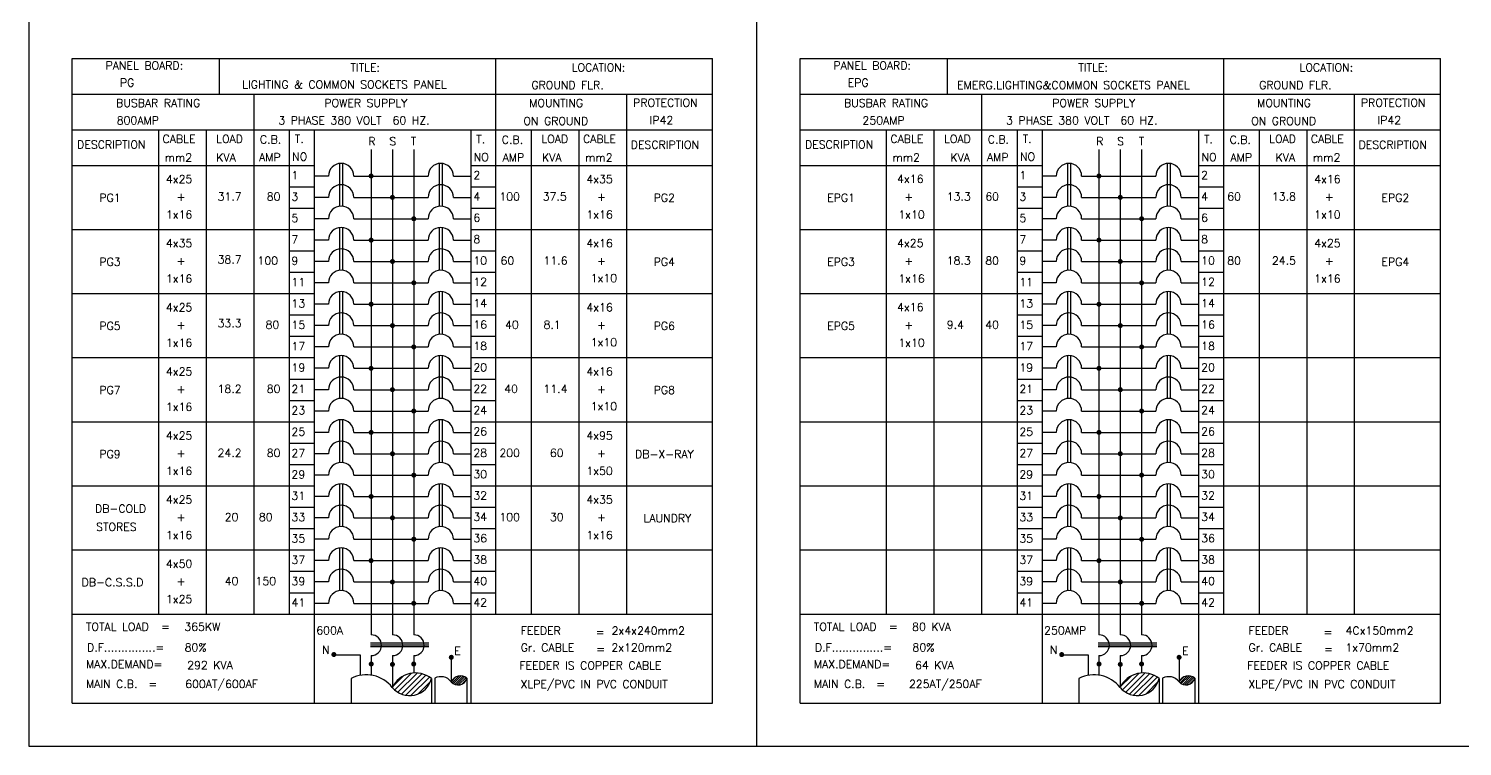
# Model space of a CAD drawing. Extents: x -48791.4 to -48720.5, y 47684.4 to 47755.7.
# Drawn here: x -48791.39 to -48744.85, y 47684.43 to 47707.7 of the extents above; entities that cross this region are included whole.
import ezdxf

# ---------------------------------------------------------------- set-up
doc = ezdxf.new("R2010")
doc.units = 0
doc.header["$MEASUREMENT"] = 0
doc.layers.get('0').update_dxf_attribs({"linetype": 'CONTINUOUS'})
for name, color, linetype in [('BORDER', 4, 'CONTINUOUS'), ('E-LINE', 3, 'CONTINUOUS'), ('E-TABLE', 3, 'CONTINUOUS'), ('E-TEXT', 4, 'CONTINUOUS')]:
    doc.layers.add(name, color=color, linetype=linetype)
doc.styles.add('ROMANS', font='ROMANS.shx', dxfattribs={"height": 0.4})

msp = doc.modelspace()

# ---------------------------------------------------------------- linework, layer by layer
at = {"color": 1}
for p, q in [((-48779.568, 47686.365), (-48779.228, 47686.706)), ((-48779.502, 47686.254), (-48778.961, 47686.796)), ((-48779.401, 47686.179), (-48778.775, 47686.804)), ((-48779.282, 47686.121), (-48778.623, 47686.78)), ((-48779.144, 47686.082), (-48778.491, 47686.735)), ((-48777.637, 47686.489), (-48777.42, 47686.705)), ((-48777.596, 47686.459), (-48777.346, 47686.709)), ((-48777.549, 47686.435), (-48777.285, 47686.699)), ((-48777.494, 47686.42), (-48777.233, 47686.681)), ((-48755.941, 47686.365), (-48755.6, 47686.706)), ((-48755.874, 47686.254), (-48755.333, 47686.796)), ((-48755.773, 47686.179), (-48755.148, 47686.804)), ((-48755.655, 47686.121), (-48754.995, 47686.78)), ((-48755.516, 47686.082), (-48754.863, 47686.735)), ((-48754.009, 47686.489), (-48753.793, 47686.705)), ((-48753.969, 47686.459), (-48753.718, 47686.709)), ((-48753.921, 47686.435), (-48753.657, 47686.699)), ((-48753.866, 47686.42), (-48753.605, 47686.681)), ((-48778.977, 47686.073), (-48778.376, 47686.673)), ((-48778.749, 47686.123), (-48778.342, 47686.531)), ((-48777.663, 47686.533), (-48777.527, 47686.669)), ((-48777.427, 47686.416), (-48777.186, 47686.656)), ((-48777.336, 47686.436), (-48777.173, 47686.599)), ((-48755.349, 47686.073), (-48754.748, 47686.673)), ((-48755.122, 47686.123), (-48754.714, 47686.531)), ((-48754.036, 47686.533), (-48753.899, 47686.669)), ((-48753.799, 47686.416), (-48753.559, 47686.656)), ((-48753.708, 47686.436), (-48753.545, 47686.599))]:
    msp.add_line(p, q, dxfattribs=at)
at = {"layer": 'BORDER', "color": 1}
for p, q in [((-48791.386, 47755.657), (-48791.386, 47684.427)), ((-48767.758, 47755.657), (-48767.758, 47684.427)), ((-48791.386, 47684.427), (-48720.503, 47684.427))]:
    msp.add_line(p, q, dxfattribs=at)
at = {"layer": 'E-LINE', "color": 4}
for p, q in [((-48780.27, 47703.78), (-48780.27, 47688.042)), ((-48779.577, 47703.78), (-48779.577, 47688.042)), ((-48778.884, 47703.78), (-48778.884, 47688.042)), ((-48756.642, 47703.78), (-48756.642, 47688.042)), ((-48755.949, 47703.78), (-48755.949, 47688.042)), ((-48755.256, 47703.78), (-48755.256, 47688.042)), ((-48781.291, 47703.335), (-48781.291, 47701.949)), ((-48781.195, 47703.335), (-48781.195, 47701.949)), ((-48778.057, 47703.335), (-48778.057, 47701.949)), ((-48777.961, 47703.335), (-48777.961, 47701.949)), ((-48757.663, 47703.335), (-48757.663, 47701.949)), ((-48757.567, 47703.335), (-48757.567, 47701.949)), ((-48754.429, 47703.335), (-48754.429, 47701.949)), ((-48754.333, 47703.335), (-48754.333, 47701.949)), ((-48781.654, 47702.924), (-48782.118, 47702.924)), ((-48780.831, 47702.924), (-48778.42, 47702.924)), ((-48777.597, 47702.924), (-48777.036, 47702.924)), ((-48758.026, 47702.924), (-48758.49, 47702.924)), ((-48757.204, 47702.924), (-48754.792, 47702.924)), ((-48753.97, 47702.924), (-48753.408, 47702.924)), ((-48781.654, 47702.231), (-48782.118, 47702.231)), ((-48780.831, 47702.231), (-48778.42, 47702.231)), ((-48777.597, 47702.231), (-48777.036, 47702.231)), ((-48758.026, 47702.231), (-48758.49, 47702.231)), ((-48757.204, 47702.231), (-48754.792, 47702.231)), ((-48753.97, 47702.231), (-48753.408, 47702.231)), ((-48781.654, 47701.538), (-48782.118, 47701.538)), ((-48781.291, 47701.256), (-48781.291, 47699.87)), ((-48781.195, 47701.256), (-48781.195, 47699.87)), ((-48780.831, 47701.538), (-48778.42, 47701.538)), ((-48778.057, 47701.256), (-48778.057, 47699.87)), ((-48777.961, 47701.256), (-48777.961, 47699.87)), ((-48777.597, 47701.538), (-48777.036, 47701.538)), ((-48758.026, 47701.538), (-48758.49, 47701.538)), ((-48757.663, 47701.256), (-48757.663, 47699.87)), ((-48757.567, 47701.256), (-48757.567, 47699.87)), ((-48757.204, 47701.538), (-48754.792, 47701.538)), ((-48754.429, 47701.256), (-48754.429, 47699.87)), ((-48754.333, 47701.256), (-48754.333, 47699.87)), ((-48753.97, 47701.538), (-48753.408, 47701.538)), ((-48781.654, 47700.845), (-48782.118, 47700.845)), ((-48780.831, 47700.845), (-48778.42, 47700.845)), ((-48777.597, 47700.845), (-48777.036, 47700.845)), ((-48758.026, 47700.845), (-48758.49, 47700.845)), ((-48757.204, 47700.845), (-48754.792, 47700.845)), ((-48753.97, 47700.845), (-48753.408, 47700.845)), ((-48781.654, 47700.152), (-48782.118, 47700.152)), ((-48780.831, 47700.152), (-48778.42, 47700.152)), ((-48777.597, 47700.152), (-48777.036, 47700.152)), ((-48758.026, 47700.152), (-48758.49, 47700.152)), ((-48757.204, 47700.152), (-48754.792, 47700.152)), ((-48753.97, 47700.152), (-48753.408, 47700.152)), ((-48781.654, 47699.459), (-48782.118, 47699.459)), ((-48780.831, 47699.459), (-48778.42, 47699.459)), ((-48777.597, 47699.459), (-48777.036, 47699.459)), ((-48758.026, 47699.459), (-48758.49, 47699.459)), ((-48757.204, 47699.459), (-48754.792, 47699.459)), ((-48753.97, 47699.459), (-48753.408, 47699.459)), ((-48781.291, 47699.177), (-48781.291, 47697.791)), ((-48781.195, 47699.177), (-48781.195, 47697.791)), ((-48778.057, 47699.177), (-48778.057, 47697.791)), ((-48777.961, 47699.177), (-48777.961, 47697.791)), ((-48757.663, 47699.177), (-48757.663, 47697.791)), ((-48757.567, 47699.177), (-48757.567, 47697.791)), ((-48754.429, 47699.177), (-48754.429, 47697.791)), ((-48754.333, 47699.177), (-48754.333, 47697.791)), ((-48781.654, 47698.766), (-48782.118, 47698.766)), ((-48780.831, 47698.766), (-48778.42, 47698.766)), ((-48777.597, 47698.766), (-48777.036, 47698.766)), ((-48758.026, 47698.766), (-48758.49, 47698.766)), ((-48757.204, 47698.766), (-48754.792, 47698.766)), ((-48753.97, 47698.766), (-48753.408, 47698.766)), ((-48781.654, 47698.073), (-48782.118, 47698.073)), ((-48780.831, 47698.073), (-48778.42, 47698.073)), ((-48777.597, 47698.073), (-48777.036, 47698.073)), ((-48758.026, 47698.073), (-48758.49, 47698.073)), ((-48757.204, 47698.073), (-48754.792, 47698.073)), ((-48753.97, 47698.073), (-48753.408, 47698.073)), ((-48781.654, 47697.38), (-48782.118, 47697.38)), ((-48781.291, 47697.098), (-48781.291, 47695.712)), ((-48781.195, 47697.098), (-48781.195, 47695.712)), ((-48780.831, 47697.38), (-48778.42, 47697.38)), ((-48778.057, 47697.098), (-48778.057, 47695.712)), ((-48777.961, 47697.098), (-48777.961, 47695.712)), ((-48777.597, 47697.38), (-48777.036, 47697.38)), ((-48758.026, 47697.38), (-48758.49, 47697.38)), ((-48757.663, 47697.098), (-48757.663, 47695.712)), ((-48757.567, 47697.098), (-48757.567, 47695.712)), ((-48757.204, 47697.38), (-48754.792, 47697.38)), ((-48754.429, 47697.098), (-48754.429, 47695.712)), ((-48754.333, 47697.098), (-48754.333, 47695.712)), ((-48753.97, 47697.38), (-48753.408, 47697.38)), ((-48781.654, 47696.687), (-48782.118, 47696.687)), ((-48780.831, 47696.687), (-48778.42, 47696.687)), ((-48777.597, 47696.687), (-48777.036, 47696.687)), ((-48758.026, 47696.687), (-48758.49, 47696.687)), ((-48757.204, 47696.687), (-48754.792, 47696.687)), ((-48753.97, 47696.687), (-48753.408, 47696.687)), ((-48781.654, 47695.994), (-48782.118, 47695.994)), ((-48780.831, 47695.994), (-48778.42, 47695.994)), ((-48777.597, 47695.994), (-48777.036, 47695.994)), ((-48758.026, 47695.994), (-48758.49, 47695.994)), ((-48757.204, 47695.994), (-48754.792, 47695.994)), ((-48753.97, 47695.994), (-48753.408, 47695.994)), ((-48781.654, 47695.301), (-48782.118, 47695.301)), ((-48780.831, 47695.301), (-48778.42, 47695.301)), ((-48777.597, 47695.301), (-48777.036, 47695.301)), ((-48758.026, 47695.301), (-48758.49, 47695.301)), ((-48757.204, 47695.301), (-48754.792, 47695.301)), ((-48753.97, 47695.301), (-48753.408, 47695.301)), ((-48781.654, 47694.608), (-48782.118, 47694.608)), ((-48781.291, 47695.019), (-48781.291, 47693.633)), ((-48781.195, 47695.019), (-48781.195, 47693.633)), ((-48780.831, 47694.608), (-48778.42, 47694.608)), ((-48778.057, 47695.019), (-48778.057, 47693.633)), ((-48777.961, 47695.019), (-48777.961, 47693.633)), ((-48777.597, 47694.608), (-48777.036, 47694.608)), ((-48758.026, 47694.608), (-48758.49, 47694.608)), ((-48757.663, 47695.019), (-48757.663, 47693.633)), ((-48757.567, 47695.019), (-48757.567, 47693.633)), ((-48757.204, 47694.608), (-48754.792, 47694.608)), ((-48754.429, 47695.019), (-48754.429, 47693.633)), ((-48754.333, 47695.019), (-48754.333, 47693.633)), ((-48753.97, 47694.608), (-48753.408, 47694.608)), ((-48781.654, 47693.915), (-48782.118, 47693.915)), ((-48780.831, 47693.915), (-48778.42, 47693.915)), ((-48777.597, 47693.915), (-48777.036, 47693.915)), ((-48758.026, 47693.915), (-48758.49, 47693.915)), ((-48757.204, 47693.915), (-48754.792, 47693.915)), ((-48753.97, 47693.915), (-48753.408, 47693.915)), ((-48781.654, 47693.222), (-48782.118, 47693.222)), ((-48780.831, 47693.222), (-48778.42, 47693.222)), ((-48777.597, 47693.222), (-48777.036, 47693.222)), ((-48758.026, 47693.222), (-48758.49, 47693.222)), ((-48757.204, 47693.222), (-48754.792, 47693.222)), ((-48753.97, 47693.222), (-48753.408, 47693.222)), ((-48781.291, 47692.94), (-48781.291, 47691.554)), ((-48781.195, 47692.94), (-48781.195, 47691.554)), ((-48778.057, 47692.94), (-48778.057, 47691.554)), ((-48777.961, 47692.94), (-48777.961, 47691.554)), ((-48757.663, 47692.94), (-48757.663, 47691.554)), ((-48757.567, 47692.94), (-48757.567, 47691.554)), ((-48754.429, 47692.94), (-48754.429, 47691.554)), ((-48754.333, 47692.94), (-48754.333, 47691.554)), ((-48781.654, 47692.529), (-48782.118, 47692.529)), ((-48780.831, 47692.529), (-48778.42, 47692.529)), ((-48777.597, 47692.529), (-48777.036, 47692.529)), ((-48758.026, 47692.529), (-48758.49, 47692.529)), ((-48757.204, 47692.529), (-48754.792, 47692.529)), ((-48753.97, 47692.529), (-48753.408, 47692.529)), ((-48781.654, 47691.836), (-48782.118, 47691.836)), ((-48780.831, 47691.836), (-48778.42, 47691.836)), ((-48777.597, 47691.836), (-48777.036, 47691.836)), ((-48758.026, 47691.836), (-48758.49, 47691.836)), ((-48757.204, 47691.836), (-48754.792, 47691.836)), ((-48753.97, 47691.836), (-48753.408, 47691.836)), ((-48781.654, 47691.143), (-48782.118, 47691.143)), ((-48780.831, 47691.143), (-48778.42, 47691.143)), ((-48777.597, 47691.143), (-48777.036, 47691.143)), ((-48758.026, 47691.143), (-48758.49, 47691.143)), ((-48757.204, 47691.143), (-48754.792, 47691.143)), ((-48753.97, 47691.143), (-48753.408, 47691.143)), ((-48781.654, 47690.45), (-48782.118, 47690.45)), ((-48781.291, 47690.861), (-48781.291, 47689.475)), ((-48781.195, 47690.861), (-48781.195, 47689.475)), ((-48780.831, 47690.45), (-48778.42, 47690.45)), ((-48778.057, 47690.861), (-48778.057, 47689.475)), ((-48777.961, 47690.861), (-48777.961, 47689.475)), ((-48777.597, 47690.45), (-48777.036, 47690.45)), ((-48758.026, 47690.45), (-48758.49, 47690.45)), ((-48757.663, 47690.861), (-48757.663, 47689.475)), ((-48757.567, 47690.861), (-48757.567, 47689.475)), ((-48757.204, 47690.45), (-48754.792, 47690.45)), ((-48754.429, 47690.861), (-48754.429, 47689.475)), ((-48754.333, 47690.861), (-48754.333, 47689.475)), ((-48753.97, 47690.45), (-48753.408, 47690.45)), ((-48781.654, 47689.757), (-48782.118, 47689.757)), ((-48780.831, 47689.757), (-48778.42, 47689.757)), ((-48777.597, 47689.757), (-48777.036, 47689.757)), ((-48758.026, 47689.757), (-48758.49, 47689.757)), ((-48757.204, 47689.757), (-48754.792, 47689.757)), ((-48753.97, 47689.757), (-48753.408, 47689.757)), ((-48781.654, 47689.064), (-48782.118, 47689.064)), ((-48780.831, 47689.064), (-48778.42, 47689.064)), ((-48777.597, 47689.064), (-48777.036, 47689.064)), ((-48758.026, 47689.064), (-48758.49, 47689.064)), ((-48757.204, 47689.064), (-48754.792, 47689.064)), ((-48753.97, 47689.064), (-48753.408, 47689.064)), ((-48780.291, 47687.78), (-48778.392, 47687.78)), ((-48780.291, 47687.721), (-48778.392, 47687.721)), ((-48780.291, 47687.662), (-48778.392, 47687.662)), ((-48756.663, 47687.78), (-48754.764, 47687.78)), ((-48756.663, 47687.721), (-48754.764, 47687.721)), ((-48756.663, 47687.662), (-48754.764, 47687.662)), ((-48780.612, 47687.383), (-48781.481, 47687.383)), ((-48780.612, 47686.73), (-48780.612, 47687.383)), ((-48780.27, 47687.367), (-48780.27, 47687.096)), ((-48779.577, 47687.367), (-48779.577, 47687.083)), ((-48778.884, 47687.367), (-48778.884, 47687.096)), ((-48777.667, 47687.314), (-48777.667, 47686.527)), ((-48756.985, 47687.383), (-48757.854, 47687.383)), ((-48756.985, 47686.73), (-48756.985, 47687.383)), ((-48756.642, 47687.367), (-48756.642, 47687.096)), ((-48755.949, 47687.367), (-48755.949, 47687.083)), ((-48755.256, 47687.367), (-48755.256, 47687.096)), ((-48754.039, 47687.314), (-48754.039, 47686.527)), ((-48780.27, 47687.096), (-48780.27, 47686.735)), ((-48779.577, 47687.083), (-48779.577, 47686.349)), ((-48778.884, 47687.096), (-48778.884, 47686.804)), ((-48756.642, 47687.096), (-48756.642, 47686.735)), ((-48755.949, 47687.083), (-48755.949, 47686.349)), ((-48755.256, 47687.096), (-48755.256, 47686.804)), ((-48780.918, 47686.627), (-48780.918, 47685.83)), ((-48778.311, 47686.627), (-48778.311, 47685.83)), ((-48778.203, 47686.638), (-48778.203, 47685.83)), ((-48777.16, 47686.638), (-48777.16, 47685.83)), ((-48757.29, 47686.627), (-48757.29, 47685.83)), ((-48754.683, 47686.627), (-48754.683, 47685.83)), ((-48754.576, 47686.638), (-48754.576, 47685.83)), ((-48753.533, 47686.638), (-48753.533, 47685.83))]:
    msp.add_line(p, q, dxfattribs=at)
at = {"layer": 'E-LINE', "color": 4, "const_width": 0.0809}
for points in [[(-48780.31, 47702.924, 1), (-48780.229, 47702.924, 1)], [(-48756.682, 47702.924, 1), (-48756.601, 47702.924, 1)], [(-48779.617, 47702.231, 1), (-48779.536, 47702.231, 1)], [(-48755.989, 47702.231, 1), (-48755.908, 47702.231, 1)], [(-48778.924, 47701.538, 1), (-48778.843, 47701.538, 1)], [(-48755.296, 47701.538, 1), (-48755.215, 47701.538, 1)], [(-48780.31, 47700.845, 1), (-48780.229, 47700.845, 1)], [(-48756.682, 47700.845, 1), (-48756.601, 47700.845, 1)], [(-48779.617, 47700.152, 1), (-48779.536, 47700.152, 1)], [(-48755.989, 47700.152, 1), (-48755.908, 47700.152, 1)], [(-48778.924, 47699.459, 1), (-48778.843, 47699.459, 1)], [(-48755.296, 47699.459, 1), (-48755.215, 47699.459, 1)], [(-48780.31, 47698.766, 1), (-48780.229, 47698.766, 1)], [(-48756.682, 47698.766, 1), (-48756.601, 47698.766, 1)], [(-48779.617, 47698.073, 1), (-48779.536, 47698.073, 1)], [(-48755.989, 47698.073, 1), (-48755.908, 47698.073, 1)], [(-48778.924, 47697.38, 1), (-48778.843, 47697.38, 1)], [(-48755.296, 47697.38, 1), (-48755.215, 47697.38, 1)], [(-48780.31, 47696.687, 1), (-48780.229, 47696.687, 1)], [(-48756.682, 47696.687, 1), (-48756.601, 47696.687, 1)], [(-48779.617, 47695.994, 1), (-48779.536, 47695.994, 1)], [(-48755.989, 47695.994, 1), (-48755.908, 47695.994, 1)], [(-48778.924, 47695.301, 1), (-48778.843, 47695.301, 1)], [(-48755.296, 47695.301, 1), (-48755.215, 47695.301, 1)], [(-48780.31, 47694.608, 1), (-48780.229, 47694.608, 1)], [(-48756.682, 47694.608, 1), (-48756.601, 47694.608, 1)], [(-48779.617, 47693.915, 1), (-48779.536, 47693.915, 1)], [(-48755.989, 47693.915, 1), (-48755.908, 47693.915, 1)], [(-48778.924, 47693.222, 1), (-48778.843, 47693.222, 1)], [(-48755.296, 47693.222, 1), (-48755.215, 47693.222, 1)], [(-48780.31, 47692.529, 1), (-48780.229, 47692.529, 1)], [(-48756.682, 47692.529, 1), (-48756.601, 47692.529, 1)], [(-48779.617, 47691.836, 1), (-48779.536, 47691.836, 1)], [(-48755.989, 47691.836, 1), (-48755.908, 47691.836, 1)], [(-48778.924, 47691.143, 1), (-48778.843, 47691.143, 1)], [(-48755.296, 47691.143, 1), (-48755.215, 47691.143, 1)], [(-48780.31, 47690.45, 1), (-48780.229, 47690.45, 1)], [(-48756.682, 47690.45, 1), (-48756.601, 47690.45, 1)], [(-48779.617, 47689.757, 1), (-48779.536, 47689.757, 1)], [(-48755.989, 47689.757, 1), (-48755.908, 47689.757, 1)], [(-48778.924, 47689.064, 1), (-48778.843, 47689.064, 1)], [(-48755.296, 47689.064, 1), (-48755.215, 47689.064, 1)], [(-48781.518, 47687.403, 1), (-48781.438, 47687.403, 1)], [(-48780.307, 47687.096, 1), (-48780.226, 47687.096, 1)], [(-48779.617, 47687.083, 1), (-48779.536, 47687.083, 1)], [(-48778.927, 47687.096, 1), (-48778.846, 47687.096, 1)], [(-48777.707, 47687.314, 1), (-48777.626, 47687.314, 1)], [(-48757.891, 47687.403, 1), (-48757.81, 47687.403, 1)], [(-48756.679, 47687.096, 1), (-48756.598, 47687.096, 1)], [(-48755.989, 47687.083, 1), (-48755.908, 47687.083, 1)], [(-48755.299, 47687.096, 1), (-48755.218, 47687.096, 1)], [(-48754.079, 47687.314, 1), (-48753.999, 47687.314, 1)]]:
    msp.add_lwpolyline(points, format="xyb", close=True, dxfattribs=at)
at = {"layer": 'E-LINE', "color": 4}
for centre, radius, start, end in [((-48781.243, 47702.924), 0.411, 0, 180), ((-48778.009, 47702.924), 0.411, 0, 180), ((-48757.615, 47702.924), 0.411, 0, 180), ((-48754.381, 47702.924), 0.411, 0, 180), ((-48781.243, 47702.231), 0.411, 0, 180), ((-48778.009, 47702.231), 0.411, 0, 180), ((-48757.615, 47702.231), 0.411, 0, 180), ((-48754.381, 47702.231), 0.411, 0, 180), ((-48781.243, 47701.538), 0.411, 0, 180), ((-48778.009, 47701.538), 0.411, 0, 180), ((-48757.615, 47701.538), 0.411, 0, 180), ((-48754.381, 47701.538), 0.411, 0, 180), ((-48781.243, 47700.845), 0.411, 0, 180), ((-48778.009, 47700.845), 0.411, 0, 180), ((-48757.615, 47700.845), 0.411, 0, 180), ((-48754.381, 47700.845), 0.411, 0, 180), ((-48781.243, 47700.152), 0.411, 0, 180), ((-48778.009, 47700.152), 0.411, 0, 180), ((-48757.615, 47700.152), 0.411, 0, 180), ((-48754.381, 47700.152), 0.411, 0, 180), ((-48781.243, 47699.459), 0.411, 0, 180), ((-48778.009, 47699.459), 0.411, 0, 180), ((-48757.615, 47699.459), 0.411, 0, 180), ((-48754.381, 47699.459), 0.411, 0, 180), ((-48781.243, 47698.766), 0.411, 0, 180), ((-48778.009, 47698.766), 0.411, 0, 180), ((-48757.615, 47698.766), 0.411, 0, 180), ((-48754.381, 47698.766), 0.411, 0, 180), ((-48781.243, 47698.073), 0.411, 0, 180), ((-48778.009, 47698.073), 0.411, 0, 180), ((-48757.615, 47698.073), 0.411, 0, 180), ((-48754.381, 47698.073), 0.411, 0, 180), ((-48781.243, 47697.38), 0.411, 0, 180), ((-48778.009, 47697.38), 0.411, 0, 180), ((-48757.615, 47697.38), 0.411, 0, 180), ((-48754.381, 47697.38), 0.411, 0, 180), ((-48781.243, 47696.687), 0.411, 0, 180), ((-48778.009, 47696.687), 0.411, 0, 180), ((-48757.615, 47696.687), 0.411, 0, 180), ((-48754.381, 47696.687), 0.411, 0, 180), ((-48781.243, 47695.994), 0.411, 0, 180), ((-48778.009, 47695.994), 0.411, 0, 180), ((-48757.615, 47695.994), 0.411, 0, 180), ((-48754.381, 47695.994), 0.411, 0, 180), ((-48781.243, 47695.301), 0.411, 0, 180), ((-48778.009, 47695.301), 0.411, 0, 180), ((-48757.615, 47695.301), 0.411, 0, 180), ((-48754.381, 47695.301), 0.411, 0, 180), ((-48781.243, 47694.608), 0.411, 0, 180), ((-48778.009, 47694.608), 0.411, 0, 180), ((-48757.615, 47694.608), 0.411, 0, 180), ((-48754.381, 47694.608), 0.411, 0, 180), ((-48781.243, 47693.915), 0.411, 0, 180), ((-48778.009, 47693.915), 0.411, 0, 180), ((-48757.615, 47693.915), 0.411, 0, 180), ((-48754.381, 47693.915), 0.411, 0, 180), ((-48781.243, 47693.222), 0.411, 0, 180), ((-48778.009, 47693.222), 0.411, 0, 180), ((-48757.615, 47693.222), 0.411, 0, 180), ((-48754.381, 47693.222), 0.411, 0, 180), ((-48781.243, 47692.529), 0.411, 0, 180), ((-48778.009, 47692.529), 0.411, 0, 180), ((-48757.615, 47692.529), 0.411, 0, 180), ((-48754.381, 47692.529), 0.411, 0, 180), ((-48781.243, 47691.836), 0.411, 0, 180), ((-48778.009, 47691.836), 0.411, 0, 180), ((-48757.615, 47691.836), 0.411, 0, 180), ((-48754.381, 47691.836), 0.411, 0, 180), ((-48781.243, 47691.143), 0.411, 0, 180), ((-48778.009, 47691.143), 0.411, 0, 180), ((-48757.615, 47691.143), 0.411, 0, 180), ((-48754.381, 47691.143), 0.411, 0, 180), ((-48781.243, 47690.45), 0.411, 0, 180), ((-48778.009, 47690.45), 0.411, 0, 180), ((-48757.615, 47690.45), 0.411, 0, 180), ((-48754.381, 47690.45), 0.411, 0, 180), ((-48781.243, 47689.757), 0.411, 0, 180), ((-48778.009, 47689.757), 0.411, 0, 180), ((-48757.615, 47689.757), 0.411, 0, 180), ((-48754.381, 47689.757), 0.411, 0, 180), ((-48781.243, 47689.064), 0.411, 0, 180), ((-48778.009, 47689.064), 0.411, 0, 180), ((-48757.615, 47689.064), 0.411, 0, 180), ((-48754.381, 47689.064), 0.411, 0, 180), ((-48780.27, 47687.705), 0.338, 270, 90), ((-48779.577, 47687.705), 0.338, 270, 90), ((-48778.884, 47687.705), 0.338, 270, 90), ((-48756.642, 47687.705), 0.338, 270, 90), ((-48755.949, 47687.705), 0.338, 270, 90), ((-48755.256, 47687.705), 0.338, 270, 90), ((-48780.426, 47685.67), 1.076, 38.3353, 117.2086), ((-48778.829, 47685.967), 0.839, 51.8687, 153.7858), ((-48778.007, 47686.255), 0.43, 38.3353, 117.2086), ((-48777.368, 47686.374), 0.336, 51.8687, 153.7858), ((-48756.799, 47685.67), 1.076, 38.3353, 117.2086), ((-48755.202, 47685.967), 0.839, 51.8687, 153.7858), ((-48754.379, 47686.255), 0.43, 38.3353, 117.2086), ((-48753.74, 47686.374), 0.336, 51.8687, 153.7858), ((-48779.019, 47686.801), 0.729, 219.4267, 346.2278), ((-48777.444, 47686.707), 0.292, 219.4267, 346.2278), ((-48755.392, 47686.801), 0.729, 219.4267, 346.2278), ((-48753.816, 47686.707), 0.292, 219.4267, 346.2278)]:
    msp.add_arc(centre, radius, start, end, dxfattribs=at)
at = {"layer": 'E-TABLE', "color": 4}
for p, q in [((-48789.972, 47706.735), (-48769.182, 47706.735)), ((-48789.972, 47685.83), (-48789.972, 47706.735)), ((-48785.2, 47706.735), (-48785.2, 47705.58)), ((-48776.227, 47706.735), (-48776.227, 47688.717)), ((-48769.182, 47685.83), (-48769.182, 47706.735)), ((-48766.344, 47685.83), (-48766.344, 47706.735)), ((-48766.344, 47706.735), (-48745.554, 47706.735)), ((-48761.573, 47706.735), (-48761.573, 47705.58)), ((-48752.599, 47706.735), (-48752.599, 47688.717)), ((-48745.554, 47685.83), (-48745.554, 47706.735)), ((-48789.972, 47705.58), (-48769.182, 47705.58)), ((-48784.081, 47705.58), (-48784.081, 47688.717)), ((-48771.979, 47705.58), (-48771.979, 47688.717)), ((-48766.344, 47705.58), (-48745.554, 47705.58)), ((-48760.453, 47705.58), (-48760.453, 47688.717)), ((-48748.351, 47705.58), (-48748.351, 47688.717)), ((-48789.972, 47704.425), (-48769.182, 47704.425)), ((-48787.174, 47704.425), (-48787.174, 47688.717)), ((-48785.628, 47704.425), (-48785.628, 47688.717)), ((-48782.926, 47704.425), (-48782.926, 47688.717)), ((-48782.118, 47704.425), (-48782.118, 47688.717)), ((-48777.036, 47704.425), (-48777.036, 47688.717)), ((-48775.072, 47704.425), (-48775.072, 47688.717)), ((-48773.525, 47704.425), (-48773.525, 47688.717)), ((-48766.344, 47704.425), (-48745.554, 47704.425)), ((-48763.547, 47704.425), (-48763.547, 47688.717)), ((-48762, 47704.425), (-48762, 47688.717)), ((-48759.298, 47704.425), (-48759.298, 47688.717)), ((-48758.49, 47704.425), (-48758.49, 47688.717)), ((-48753.408, 47704.425), (-48753.408, 47688.717)), ((-48751.444, 47704.425), (-48751.444, 47688.717)), ((-48749.898, 47704.425), (-48749.898, 47688.717)), ((-48789.972, 47703.27), (-48787.174, 47703.27)), ((-48787.174, 47703.27), (-48784.081, 47703.27)), ((-48784.081, 47703.27), (-48782.118, 47703.27)), ((-48777.036, 47703.27), (-48769.182, 47703.27)), ((-48766.344, 47703.27), (-48763.547, 47703.27)), ((-48763.547, 47703.27), (-48760.453, 47703.27)), ((-48760.453, 47703.27), (-48758.49, 47703.27)), ((-48753.408, 47703.27), (-48745.554, 47703.27)), ((-48782.926, 47702.577), (-48782.118, 47702.577)), ((-48777.036, 47702.577), (-48776.227, 47702.577)), ((-48759.298, 47702.577), (-48758.49, 47702.577)), ((-48753.408, 47702.577), (-48752.599, 47702.577)), ((-48782.926, 47701.884), (-48782.118, 47701.884)), ((-48777.036, 47701.884), (-48776.227, 47701.884)), ((-48759.298, 47701.884), (-48758.49, 47701.884)), ((-48753.408, 47701.884), (-48752.599, 47701.884)), ((-48789.972, 47701.191), (-48782.118, 47701.191)), ((-48777.036, 47701.191), (-48769.182, 47701.191)), ((-48766.344, 47701.191), (-48758.49, 47701.191)), ((-48753.408, 47701.191), (-48745.554, 47701.191)), ((-48782.926, 47700.498), (-48782.118, 47700.498)), ((-48777.036, 47700.498), (-48776.227, 47700.498)), ((-48759.298, 47700.498), (-48758.49, 47700.498)), ((-48753.408, 47700.498), (-48752.599, 47700.498)), ((-48782.926, 47699.805), (-48782.118, 47699.805)), ((-48777.036, 47699.805), (-48776.227, 47699.805)), ((-48759.298, 47699.805), (-48758.49, 47699.805)), ((-48753.408, 47699.805), (-48752.599, 47699.805)), ((-48789.972, 47699.112), (-48782.118, 47699.112)), ((-48777.036, 47699.112), (-48769.182, 47699.112)), ((-48766.344, 47699.112), (-48758.49, 47699.112)), ((-48753.408, 47699.112), (-48745.554, 47699.112)), ((-48782.926, 47698.419), (-48782.118, 47698.419)), ((-48777.036, 47698.419), (-48776.227, 47698.419)), ((-48759.298, 47698.419), (-48758.49, 47698.419)), ((-48753.408, 47698.419), (-48752.599, 47698.419)), ((-48782.926, 47697.726), (-48782.118, 47697.726)), ((-48777.036, 47697.726), (-48776.227, 47697.726)), ((-48759.298, 47697.726), (-48758.49, 47697.726)), ((-48753.408, 47697.726), (-48752.599, 47697.726)), ((-48789.972, 47697.033), (-48782.118, 47697.033)), ((-48777.036, 47697.033), (-48769.182, 47697.033)), ((-48766.344, 47697.033), (-48758.49, 47697.033)), ((-48753.408, 47697.033), (-48745.554, 47697.033)), ((-48782.926, 47696.34), (-48782.118, 47696.34)), ((-48777.036, 47696.34), (-48776.227, 47696.34)), ((-48759.298, 47696.34), (-48758.49, 47696.34)), ((-48753.408, 47696.34), (-48752.599, 47696.34)), ((-48782.926, 47695.647), (-48782.118, 47695.647)), ((-48777.036, 47695.647), (-48776.227, 47695.647)), ((-48759.298, 47695.647), (-48758.49, 47695.647)), ((-48753.408, 47695.647), (-48752.599, 47695.647)), ((-48789.972, 47694.954), (-48782.118, 47694.954)), ((-48777.036, 47694.954), (-48769.182, 47694.954)), ((-48766.344, 47694.954), (-48758.49, 47694.954)), ((-48753.408, 47694.954), (-48745.554, 47694.954)), ((-48782.926, 47694.261), (-48782.118, 47694.261)), ((-48777.036, 47694.261), (-48776.227, 47694.261)), ((-48759.298, 47694.261), (-48758.49, 47694.261)), ((-48753.408, 47694.261), (-48752.599, 47694.261)), ((-48782.926, 47693.568), (-48782.118, 47693.568)), ((-48777.036, 47693.568), (-48776.227, 47693.568)), ((-48759.298, 47693.568), (-48758.49, 47693.568)), ((-48753.408, 47693.568), (-48752.599, 47693.568)), ((-48789.972, 47692.875), (-48782.118, 47692.875)), ((-48777.036, 47692.875), (-48769.182, 47692.875)), ((-48766.344, 47692.875), (-48758.49, 47692.875)), ((-48753.408, 47692.875), (-48745.554, 47692.875)), ((-48782.926, 47692.182), (-48782.118, 47692.182)), ((-48777.036, 47692.182), (-48776.227, 47692.182)), ((-48759.298, 47692.182), (-48758.49, 47692.182)), ((-48753.408, 47692.182), (-48752.599, 47692.182)), ((-48782.926, 47691.489), (-48782.118, 47691.489)), ((-48777.036, 47691.489), (-48776.227, 47691.489)), ((-48759.298, 47691.489), (-48758.49, 47691.489)), ((-48753.408, 47691.489), (-48752.599, 47691.489)), ((-48789.972, 47690.796), (-48782.118, 47690.796)), ((-48777.036, 47690.796), (-48769.182, 47690.796)), ((-48766.344, 47690.796), (-48758.49, 47690.796)), ((-48753.408, 47690.796), (-48745.554, 47690.796)), ((-48782.926, 47690.103), (-48782.118, 47690.103)), ((-48777.036, 47690.103), (-48776.227, 47690.103)), ((-48759.298, 47690.103), (-48758.49, 47690.103)), ((-48753.408, 47690.103), (-48752.599, 47690.103)), ((-48782.926, 47689.41), (-48782.118, 47689.41)), ((-48777.036, 47689.41), (-48776.227, 47689.41)), ((-48759.298, 47689.41), (-48758.49, 47689.41)), ((-48753.408, 47689.41), (-48752.599, 47689.41)), ((-48789.972, 47688.717), (-48782.118, 47688.717)), ((-48782.118, 47688.717), (-48777.036, 47688.717)), ((-48782.118, 47688.717), (-48782.118, 47685.83)), ((-48777.036, 47688.717), (-48769.182, 47688.717)), ((-48777.036, 47688.717), (-48777.036, 47685.83)), ((-48766.344, 47688.717), (-48758.49, 47688.717)), ((-48758.49, 47688.717), (-48753.408, 47688.717)), ((-48758.49, 47688.717), (-48758.49, 47685.83)), ((-48753.408, 47688.717), (-48745.554, 47688.717)), ((-48753.408, 47688.717), (-48753.408, 47685.83)), ((-48789.972, 47685.83), (-48769.182, 47685.83)), ((-48766.344, 47685.83), (-48745.554, 47685.83))]:
    msp.add_line(p, q, dxfattribs=at)

# ---------------------------------------------------------------- texts
at = {"layer": 'E-TEXT', "color": 4, "style": 'ROMANS'}
for s, height, p in [('PANEL BOARD:', 0.25988, (-48788.89, 47706.378)), ('TITLE:', 0.2599, (-48780.94, 47706.317)), ('LOCATION:', 0.2599, (-48773.758, 47706.317)), ('PANEL BOARD:', 0.25988, (-48765.262, 47706.378)), ('TITLE:', 0.2599, (-48757.312, 47706.317)), ('LOCATION:', 0.2599, (-48750.13, 47706.317)), ('   PG', 0.2599, (-48789.005, 47705.822)), ('LIGHTING & COMMON SOCKETS PANEL', 0.25988, (-48784.454, 47705.762)), ('GROUND FLR. ', 0.25988, (-48775.067, 47705.743)), ('   EPG', 0.2599, (-48765.377, 47705.822)), ('EMERG.LIGHTING&COMMON SOCKETS PANEL', 0.25988, (-48761.246, 47705.743)), ('GROUND FLR. ', 0.25988, (-48751.44, 47705.743)), ('BUSBAR RATING', 0.25988, (-48788.546, 47705.162)), ('POWER SUPPLY', 0.25988, (-48781.786, 47705.162)), ('MOUNTING', 0.2599, (-48775.136, 47705.162)), ('PROTECTION', 0.2599, (-48771.764, 47705.171)), ('BUSBAR RATING', 0.25988, (-48764.918, 47705.162)), ('POWER SUPPLY', 0.25988, (-48758.158, 47705.162)), ('MOUNTING', 0.2599, (-48751.508, 47705.162)), ('PROTECTION', 0.2599, (-48748.136, 47705.171)), ('800AMP', 0.2599, (-48788.527, 47704.597)), ('3 PHASE 380 VOLT  60 HZ.', 0.25988, (-48783.282, 47704.597)), ('ON GROUND', 0.2599, (-48775.326, 47704.578)), ('   IP42', 0.2599, (-48771.81, 47704.606)), ('   250AMP', 0.2599, (-48764.899, 47704.597)), ('3 PHASE 380 VOLT  60 HZ.', 0.25988, (-48759.655, 47704.597)), ('ON GROUND', 0.2599, (-48751.698, 47704.578)), ('   IP42', 0.2599, (-48748.182, 47704.606)), ('DESCRIPTION', 0.25988, (-48789.812, 47703.814)), ('CABLE', 0.2599, (-48787.039, 47703.997)), ('LOAD', 0.2599, (-48785.299, 47703.997)), ('C.B.', 0.2599, (-48783.879, 47703.982)), ('T.', 0.2599, (-48782.745, 47703.997)), ('R', 0.26, (-48780.358, 47703.921)), ('S', 0.26, (-48779.679, 47703.921)), ('T', 0.26, (-48778.98, 47703.921)), ('T.', 0.2599, (-48776.858, 47703.988)), ('C.B.', 0.2599, (-48776.027, 47703.971)), ('LOAD', 0.2599, (-48774.743, 47703.997)), ('CABLE', 0.2599, (-48773.39, 47703.997)), ('DESCRIPTION', 0.25988, (-48771.84, 47703.809)), ('DESCRIPTION', 0.25988, (-48766.185, 47703.814)), ('CABLE', 0.2599, (-48763.411, 47703.997)), ('LOAD', 0.2599, (-48761.671, 47703.997)), ('C.B.', 0.2599, (-48760.251, 47703.982)), ('T.', 0.2599, (-48759.117, 47703.997)), ('R', 0.26, (-48756.73, 47703.921)), ('S', 0.26, (-48756.052, 47703.921)), ('T', 0.26, (-48755.352, 47703.921)), ('T.', 0.2599, (-48753.23, 47703.988)), ('C.B.', 0.2599, (-48752.399, 47703.971)), ('LOAD', 0.2599, (-48751.116, 47703.997)), ('CABLE', 0.2599, (-48749.762, 47703.997)), ('DESCRIPTION', 0.25988, (-48748.213, 47703.809)), ('mm2', 0.2599, (-48786.971, 47703.393)), ('KVA', 0.2599, (-48785.298, 47703.393)), ('AMP', 0.2599, (-48783.906, 47703.402)), ('NO', 0.2599, (-48782.833, 47703.422)), ('NO', 0.2599, (-48776.94, 47703.408)), ('AMP', 0.2599, (-48776.001, 47703.396)), ('KVA', 0.2599, (-48774.721, 47703.393)), ('mm2', 0.2599, (-48773.322, 47703.393)), ('mm2', 0.2599, (-48763.343, 47703.393)), ('KVA', 0.2599, (-48761.463, 47703.393)), ('AMP', 0.2599, (-48760.278, 47703.402)), ('NO', 0.2599, (-48759.205, 47703.422)), ('NO', 0.2599, (-48753.312, 47703.408)), ('AMP', 0.2599, (-48752.373, 47703.396)), ('KVA', 0.2599, (-48750.907, 47703.393)), ('mm2', 0.2599, (-48749.694, 47703.393)), ('1 ', 0.2599, (-48782.854, 47702.817)), ('2', 0.26, (-48776.951, 47702.825)), ('1 ', 0.2599, (-48759.226, 47702.817)), ('2', 0.26, (-48753.323, 47702.825)), ('4x25', 0.2599, (-48786.93, 47702.693)), ('4x35', 0.2599, (-48773.281, 47702.693)), ('4x16', 0.2599, (-48763.195, 47702.7)), ('4x16', 0.2599, (-48749.653, 47702.693)), ('   PG1', 0.2599, (-48789.671, 47702.09)), ('+', 0.26, (-48786.585, 47702.119)), ('31.7', 0.2599, (-48785.253, 47702.128)), ('80', 0.2599, (-48783.657, 47702.128)), ('3', 0.26, (-48782.854, 47702.124)), ('4', 0.26, (-48776.951, 47702.132)), (' 100', 0.2599, (-48776.283, 47702.128)), ('37.5', 0.2599, (-48774.698, 47702.128)), ('+', 0.26, (-48772.936, 47702.119)), ('   PG2', 0.2599, (-48771.679, 47702.09)), ('   EPG1', 0.2599, (-48766.044, 47702.09)), ('+', 0.26, (-48762.957, 47702.119)), ('13.3', 0.2599, (-48761.582, 47702.128)), (' 60', 0.2599, (-48760.509, 47702.128)), ('3', 0.26, (-48759.226, 47702.124)), ('4', 0.26, (-48753.323, 47702.132)), (' 60', 0.2599, (-48752.655, 47702.128)), ('13.8', 0.2599, (-48751.027, 47702.128)), ('+', 0.26, (-48749.308, 47702.119)), ('   EPG2', 0.2599, (-48748.051, 47702.09)), ('1x16', 0.2599, (-48786.93, 47701.545)), ('5', 0.26, (-48782.854, 47701.431)), ('6', 0.26, (-48776.951, 47701.439)), ('1x16', 0.2599, (-48773.281, 47701.545)), ('1x10', 0.2599, (-48763.155, 47701.545)), ('5', 0.26, (-48759.226, 47701.431)), ('6', 0.26, (-48753.323, 47701.439)), ('1x10', 0.2599, (-48749.653, 47701.545)), ('4x35', 0.2599, (-48786.93, 47700.614)), ('7', 0.26, (-48782.854, 47700.738)), ('8', 0.26, (-48776.951, 47700.746)), ('4x16', 0.2599, (-48773.281, 47700.614)), ('4x25', 0.2599, (-48763.195, 47700.621)), ('7', 0.26, (-48759.226, 47700.738)), ('8', 0.26, (-48753.323, 47700.746)), ('4x25', 0.2599, (-48749.653, 47700.614)), ('   PG3', 0.2599, (-48789.671, 47700.011)), ('+', 0.26, (-48786.585, 47700.04)), ('38.7', 0.2599, (-48785.253, 47700.087)), (' 100', 0.2599, (-48784.137, 47700.049)), ('9', 0.26, (-48782.854, 47700.045)), ('10', 0.2599, (-48776.951, 47700.053)), ('  60', 0.2599, (-48776.425, 47700.049)), ('11.6', 0.2599, (-48774.672, 47700.049)), ('+', 0.26, (-48772.936, 47700.04)), ('   PG4', 0.2599, (-48771.679, 47700.011)), ('   EPG3', 0.2599, (-48766.044, 47700.011)), ('+', 0.26, (-48762.957, 47700.04)), ('18.3', 0.2599, (-48761.582, 47700.049)), (' 80', 0.2599, (-48760.509, 47700.049)), ('9', 0.26, (-48759.226, 47700.045)), ('10', 0.2599, (-48753.323, 47700.053)), (' 80', 0.2599, (-48752.655, 47700.049)), ('24.5', 0.2599, (-48751.027, 47700.049)), ('+', 0.26, (-48749.308, 47700.04)), ('   EPG4', 0.2599, (-48748.051, 47700.011)), ('1x16', 0.2599, (-48786.93, 47699.466)), ('1x10', 0.2599, (-48773.141, 47699.483)), ('1x16', 0.2599, (-48763.155, 47699.466)), ('1x16', 0.2599, (-48749.653, 47699.466)), ('11', 0.2599, (-48782.854, 47699.352)), ('12', 0.2599, (-48776.951, 47699.36)), ('11', 0.2599, (-48759.226, 47699.352)), ('12', 0.2599, (-48753.323, 47699.36)), ('4x25', 0.2599, (-48786.93, 47698.535)), ('13', 0.2599, (-48782.854, 47698.659)), ('14', 0.2599, (-48776.951, 47698.667)), ('4x16', 0.2599, (-48773.281, 47698.535)), ('4x16', 0.2599, (-48763.195, 47698.542)), ('13', 0.2599, (-48759.226, 47698.659)), ('14', 0.2599, (-48753.323, 47698.667)), ('   PG5', 0.2599, (-48789.671, 47697.932)), ('+', 0.26, (-48786.585, 47697.961)), ('33.3', 0.2599, (-48785.253, 47698.02)), ('80', 0.2599, (-48783.697, 47697.97)), ('15', 0.2599, (-48782.854, 47697.966)), ('16', 0.2599, (-48776.951, 47697.974)), ('40', 0.2599, (-48775.921, 47697.97)), ('8.1', 0.2599, (-48774.672, 47697.97)), ('+', 0.26, (-48772.936, 47697.961)), ('   PG6', 0.2599, (-48771.679, 47697.932)), ('   EPG5', 0.2599, (-48766.044, 47697.932)), ('+', 0.26, (-48762.957, 47697.961)), ('9.4', 0.2599, (-48761.582, 47697.97)), (' 40', 0.2599, (-48760.509, 47697.97)), ('15', 0.2599, (-48759.226, 47697.966)), ('16', 0.2599, (-48753.323, 47697.974)), ('1x16', 0.2599, (-48786.93, 47697.387)), ('17', 0.2599, (-48782.854, 47697.273)), ('18', 0.2599, (-48776.951, 47697.281)), ('1x10', 0.2599, (-48773.141, 47697.404)), ('1x10', 0.2599, (-48763.155, 47697.387)), ('17', 0.2599, (-48759.226, 47697.273)), ('18', 0.2599, (-48753.323, 47697.281)), ('4x25', 0.2599, (-48786.93, 47696.456)), ('19', 0.2599, (-48782.854, 47696.58)), ('20', 0.2599, (-48776.951, 47696.588)), ('4x16', 0.2599, (-48773.281, 47696.456)), ('19', 0.2599, (-48759.226, 47696.58)), ('20', 0.2599, (-48753.323, 47696.588)), ('   PG7', 0.2599, (-48789.671, 47695.853)), ('+', 0.26, (-48786.585, 47695.882)), ('18.2', 0.2599, (-48785.253, 47695.891)), ('80', 0.2599, (-48783.657, 47695.891)), ('21', 0.2599, (-48782.854, 47695.887)), ('22', 0.2599, (-48776.951, 47695.895)), ('40', 0.2599, (-48775.947, 47695.891)), ('11.4', 0.2599, (-48774.672, 47695.891)), ('+', 0.26, (-48772.936, 47695.882)), ('   PG8', 0.2599, (-48771.679, 47695.853)), ('21', 0.2599, (-48759.226, 47695.887)), ('22', 0.2599, (-48753.323, 47695.895)), ('1x16', 0.2599, (-48786.93, 47695.308)), ('1x10', 0.2599, (-48773.141, 47695.325)), ('23', 0.2599, (-48782.854, 47695.194)), ('24', 0.2599, (-48776.951, 47695.202)), ('23', 0.2599, (-48759.226, 47695.194)), ('24', 0.2599, (-48753.323, 47695.202)), ('4x25', 0.2599, (-48786.93, 47694.377)), ('25', 0.2599, (-48782.854, 47694.501)), ('26', 0.2599, (-48776.951, 47694.509)), ('4x95', 0.2599, (-48773.281, 47694.377)), ('25', 0.2599, (-48759.226, 47694.501)), ('26', 0.2599, (-48753.323, 47694.509)), ('   PG9', 0.2599, (-48789.671, 47693.774)), ('+', 0.26, (-48786.585, 47693.803)), ('24.2', 0.2599, (-48785.253, 47693.812)), ('80', 0.2599, (-48783.657, 47693.812)), ('27', 0.2599, (-48782.854, 47693.808)), ('28', 0.2599, (-48776.951, 47693.816)), (' 200', 0.2599, (-48776.283, 47693.812)), ('60', 0.2599, (-48774.465, 47693.812)), ('+', 0.26, (-48772.936, 47693.803)), ('DB-X-RAY', 0.2599, (-48771.7, 47693.774)), ('27', 0.2599, (-48759.226, 47693.808)), ('28', 0.2599, (-48753.323, 47693.816)), ('1x16', 0.2599, (-48786.93, 47693.229)), ('29', 0.2599, (-48782.854, 47693.115)), ('30', 0.2599, (-48776.951, 47693.123)), ('1x50', 0.2599, (-48773.281, 47693.229)), ('29', 0.2599, (-48759.226, 47693.115)), ('30', 0.2599, (-48753.323, 47693.123)), ('DB-COLD ', 0.2599, (-48789.233, 47692.006)), ('4x25', 0.2599, (-48786.93, 47692.298)), ('31', 0.2599, (-48782.854, 47692.422)), ('32', 0.2599, (-48776.951, 47692.43)), ('4x35', 0.2599, (-48773.281, 47692.298)), ('31', 0.2599, (-48759.226, 47692.422)), ('32', 0.2599, (-48753.323, 47692.43)), ('+', 0.26, (-48786.585, 47691.724)), ('20', 0.2599, (-48785.021, 47691.733)), ('  80', 0.2599, (-48784.27, 47691.733)), ('33', 0.2599, (-48782.854, 47691.729)), ('34', 0.2599, (-48776.951, 47691.737)), (' 100', 0.2599, (-48776.283, 47691.733)), ('30', 0.2599, (-48774.465, 47691.733)), ('+', 0.26, (-48772.936, 47691.724)), ('LAUNDRY', 0.2599, (-48771.425, 47691.695)), ('33', 0.2599, (-48759.226, 47691.729)), ('34', 0.2599, (-48753.323, 47691.737)), ('STORES   ', 0.2599, (-48789.196, 47691.414)), ('1x16', 0.2599, (-48786.93, 47691.15)), ('1x16', 0.2599, (-48773.281, 47691.15)), ('35', 0.2599, (-48782.854, 47691.036)), ('36', 0.2599, (-48776.951, 47691.044)), ('35', 0.2599, (-48759.226, 47691.036)), ('36', 0.2599, (-48753.323, 47691.044)), ('4x50', 0.2599, (-48786.93, 47690.219)), ('37', 0.2599, (-48782.854, 47690.343)), ('38', 0.2599, (-48776.951, 47690.351)), ('37', 0.2599, (-48759.226, 47690.343)), ('38', 0.2599, (-48753.323, 47690.351)), ('DB-C.S.S.D', 0.2599, (-48789.667, 47689.616)), ('+', 0.26, (-48786.585, 47689.645)), ('40', 0.2599, (-48785.021, 47689.654)), (' 150', 0.2599, (-48784.201, 47689.654)), ('39', 0.2599, (-48782.854, 47689.65)), ('40', 0.2599, (-48776.951, 47689.658)), ('39', 0.2599, (-48759.226, 47689.65)), ('40', 0.2599, (-48753.323, 47689.658)), ('1x25', 0.2599, (-48786.93, 47689.071)), ('41', 0.2599, (-48782.854, 47688.957)), ('42', 0.2599, (-48776.951, 47688.965)), ('41', 0.2599, (-48759.226, 47688.957)), ('42', 0.2599, (-48753.323, 47688.965)), ('TOTAL LOAD', 0.2599, (-48789.526, 47688.173)), ('=', 0.26, (-48787.089, 47688.173)), ('365KW', 0.2599, (-48786.332, 47688.173)), ('600A', 0.2599, (-48782.049, 47688.054)), ('FEEDER', 0.2599, (-48775.414, 47688.048)), ('=', 0.26, (-48772.977, 47688.003)), (' 2x4x240mm2', 0.25988, (-48772.64, 47688.048)), ('TOTAL LOAD', 0.2599, (-48765.898, 47688.173)), ('=', 0.26, (-48763.461, 47688.173)), ('80 KVA', 0.2599, (-48762.705, 47688.173)), ('250AMP', 0.2599, (-48758.421, 47688.054)), ('FEEDER', 0.2599, (-48751.786, 47688.048)), ('=', 0.26, (-48749.349, 47688.003)), (' 4Cx150mm2', 0.2599, (-48748.813, 47688.048)), ('D.F...............=', 0.25988, (-48789.488, 47687.503)), ('80%', 0.2599, (-48786.323, 47687.503)), ('N', 0.26, (-48781.862, 47687.427)), ('E', 0.26, (-48777.572, 47687.39)), ('Gr. CABLE', 0.2599, (-48775.414, 47687.5)), (' 2x120mm2', 0.2599, (-48772.649, 47687.5)), ('D.F...............=', 0.25988, (-48765.861, 47687.503)), ('80%', 0.2599, (-48762.695, 47687.503)), ('N', 0.26, (-48758.235, 47687.427)), ('E', 0.26, (-48753.945, 47687.39)), ('Gr. CABLE', 0.2599, (-48751.786, 47687.5)), (' 1x70mm2', 0.2599, (-48748.821, 47687.5)), ('MAX.DEMAND=', 0.25988, (-48789.526, 47686.958)), ('292 KVA', 0.2599, (-48786.24, 47686.927)), ('FEEDER IS COPPER CABLE', 0.25988, (-48775.456, 47686.918)), ('=', 0.26, (-48772.963, 47687.454)), ('MAX.DEMAND=', 0.25988, (-48765.898, 47686.958)), ('64 KVA', 0.2599, (-48762.612, 47686.927)), ('FEEDER IS COPPER CABLE', 0.25988, (-48751.828, 47686.918)), ('=', 0.26, (-48749.335, 47687.454)), ('MAIN C.B.  =', 0.25988, (-48789.526, 47686.319)), ('600AT/600AF', 0.25988, (-48786.304, 47686.319)), ('XLPE/PVC IN PVC CONDUIT', 0.25988, (-48775.419, 47686.314)), ('MAIN C.B.  =', 0.25988, (-48765.898, 47686.319)), (' 225AT/250AF', 0.25988, (-48762.987, 47686.319)), ('XLPE/PVC IN PVC CONDUIT', 0.25988, (-48751.792, 47686.314))]:
    msp.add_text(s, height=height, dxfattribs=at).set_placement(p)

doc.saveas('drawing.dxf')
